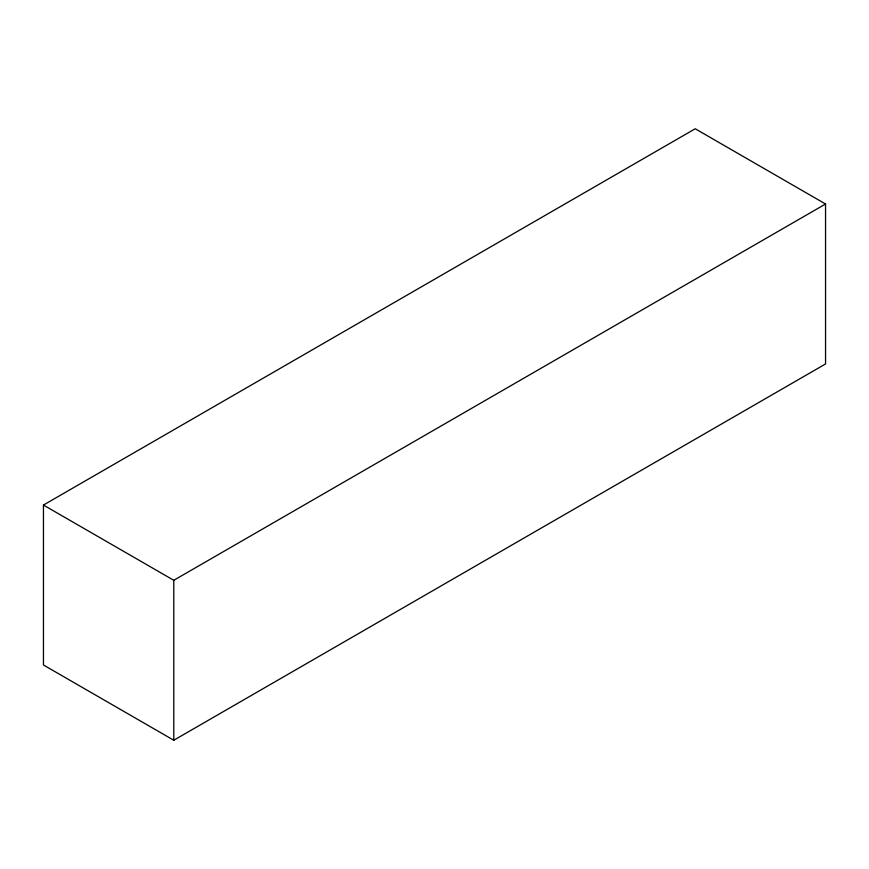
<?xml version="1.0" encoding="UTF-8"?>
<svg xmlns="http://www.w3.org/2000/svg" width="869" height="869" viewBox="0 0 869 869"><rect width="100%" height="100%" fill="white"/><g stroke="black" fill="none" stroke-linecap="round" stroke-linejoin="round"><path stroke-width="1.3" d="M43.45 505.052L695.222 128.764L825.55 204.009L825.55 363.948L173.778 740.236L43.45 664.991L43.45 505.052L173.778 580.296L825.55 204.009M173.778 580.296L173.778 740.236"/></g></svg>
